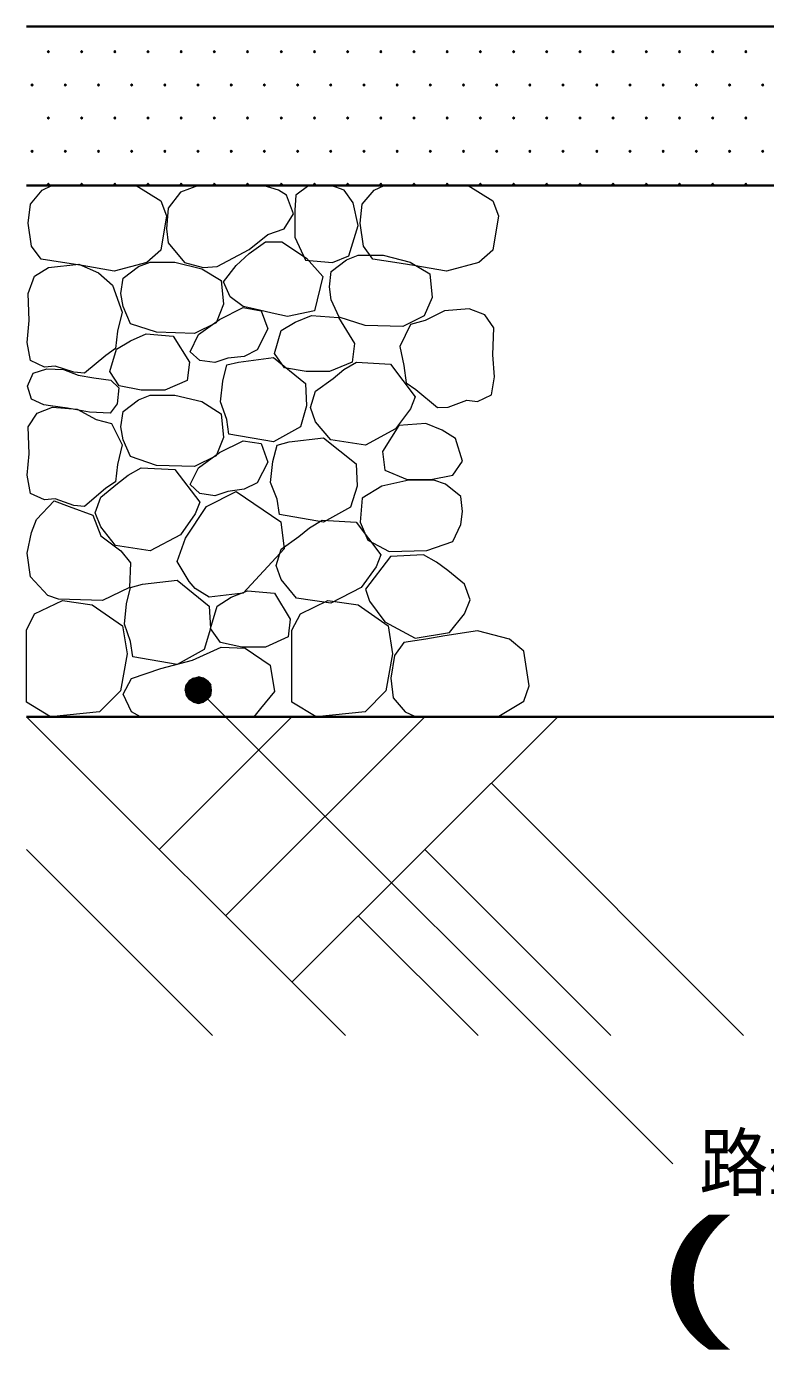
# Model space of a CAD drawing. Header units: millimetres. Extents: x 0 to 420, y 0 to 297.
# Drawn here: x 44.15 to 71.97, y 192.37 to 242.19 of the extents above; entities that cross this region are included whole.
import ezdxf
from ezdxf.enums import TextEntityAlignment as Align

# ---------------------------------------------------------------- set-up
doc = ezdxf.new("R2010")
doc.units = ezdxf.units.MM
doc.styles.add('kst32b', font='NotoSansJP-Variable.ttf')

msp = doc.modelspace()

# ---------------------------------------------------------------- hatches: boundary and pattern name
for points in [[(44.979, 241.279), (44.958, 241.258), (44.937, 241.237), (44.958, 241.215), (44.979, 241.194), (45, 241.215), (45.021, 241.237), (45, 241.258), (44.979, 241.279)], [(46.228, 241.279), (46.207, 241.258), (46.186, 241.237), (46.207, 241.215), (46.228, 241.194), (46.249, 241.215), (46.27, 241.237), (46.249, 241.258), (46.228, 241.279)], [(47.477, 241.279), (47.456, 241.258), (47.435, 241.237), (47.456, 241.215), (47.477, 241.194), (47.498, 241.215), (47.519, 241.237), (47.498, 241.258), (47.477, 241.279)], [(48.726, 241.279), (48.705, 241.258), (48.683, 241.237), (48.705, 241.215), (48.726, 241.194), (48.747, 241.215), (48.768, 241.237), (48.747, 241.258), (48.726, 241.279)], [(49.975, 241.279), (49.953, 241.258), (49.932, 241.237), (49.953, 241.215), (49.975, 241.194), (49.996, 241.215), (50.017, 241.237), (49.996, 241.258), (49.975, 241.279)], [(51.223, 241.279), (51.202, 241.258), (51.181, 241.237), (51.202, 241.215), (51.223, 241.194), (51.245, 241.215), (51.266, 241.237), (51.245, 241.258), (51.223, 241.279)], [(52.472, 241.279), (52.451, 241.258), (52.43, 241.237), (52.451, 241.215), (52.472, 241.194), (52.493, 241.215), (52.514, 241.237), (52.493, 241.258), (52.472, 241.279)], [(53.742, 241.279), (53.721, 241.258), (53.7, 241.237), (53.721, 241.215), (53.742, 241.194), (53.763, 241.215), (53.785, 241.237), (53.763, 241.258), (53.742, 241.279)], [(54.991, 241.279), (54.97, 241.258), (54.949, 241.237), (54.97, 241.215), (54.991, 241.194), (55.012, 241.215), (55.033, 241.237), (55.012, 241.258), (54.991, 241.279)], [(56.24, 241.279), (56.219, 241.258), (56.198, 241.237), (56.219, 241.215), (56.24, 241.194), (56.261, 241.215), (56.282, 241.237), (56.261, 241.258), (56.24, 241.279)], [(57.489, 241.279), (57.468, 241.258), (57.446, 241.237), (57.468, 241.215), (57.489, 241.194), (57.51, 241.215), (57.531, 241.237), (57.51, 241.258), (57.489, 241.279)], [(58.737, 241.279), (58.716, 241.258), (58.695, 241.237), (58.716, 241.215), (58.737, 241.194), (58.759, 241.215), (58.78, 241.237), (58.759, 241.258), (58.737, 241.279)], [(59.986, 241.279), (59.965, 241.258), (59.944, 241.237), (59.965, 241.215), (59.986, 241.194), (60.008, 241.215), (60.029, 241.237), (60.008, 241.258), (59.986, 241.279)], [(61.235, 241.279), (61.214, 241.258), (61.193, 241.237), (61.214, 241.215), (61.235, 241.194), (61.256, 241.215), (61.278, 241.237), (61.256, 241.258), (61.235, 241.279)], [(62.484, 241.279), (62.463, 241.258), (62.442, 241.237), (62.463, 241.215), (62.484, 241.194), (62.505, 241.215), (62.526, 241.237), (62.505, 241.258), (62.484, 241.279)], [(63.733, 241.279), (63.712, 241.258), (63.691, 241.237), (63.712, 241.215), (63.733, 241.194), (63.754, 241.215), (63.775, 241.237), (63.754, 241.258), (63.733, 241.279)], [(64.982, 241.279), (64.961, 241.258), (64.939, 241.237), (64.961, 241.215), (64.982, 241.194), (65.003, 241.215), (65.024, 241.237), (65.003, 241.258), (64.982, 241.279)], [(66.231, 241.279), (66.209, 241.258), (66.188, 241.237), (66.209, 241.215), (66.231, 241.194), (66.252, 241.215), (66.273, 241.237), (66.252, 241.258), (66.231, 241.279)], [(67.479, 241.279), (67.458, 241.258), (67.437, 241.237), (67.458, 241.215), (67.479, 241.194), (67.501, 241.215), (67.522, 241.237), (67.501, 241.258), (67.479, 241.279)], [(68.728, 241.279), (68.707, 241.258), (68.686, 241.237), (68.707, 241.215), (68.728, 241.194), (68.749, 241.215), (68.771, 241.237), (68.749, 241.258), (68.728, 241.279)], [(69.977, 241.279), (69.956, 241.258), (69.935, 241.237), (69.956, 241.215), (69.977, 241.194), (69.998, 241.215), (70.019, 241.237), (69.998, 241.258), (69.977, 241.279)], [(71.226, 241.279), (71.205, 241.258), (71.184, 241.237), (71.205, 241.215), (71.226, 241.194), (71.247, 241.215), (71.268, 241.237), (71.247, 241.258), (71.226, 241.279)], [(44.365, 240.03), (44.344, 240.009), (44.323, 239.988), (44.344, 239.966), (44.365, 239.945), (44.387, 239.966), (44.408, 239.988), (44.387, 240.009), (44.365, 240.03)], [(45.614, 240.03), (45.593, 240.009), (45.572, 239.988), (45.593, 239.966), (45.614, 239.945), (45.635, 239.966), (45.657, 239.988), (45.635, 240.009), (45.614, 240.03)], [(46.863, 240.03), (46.842, 240.009), (46.821, 239.988), (46.842, 239.966), (46.863, 239.945), (46.884, 239.966), (46.905, 239.988), (46.884, 240.009), (46.863, 240.03)], [(48.112, 240.03), (48.091, 240.009), (48.07, 239.988), (48.091, 239.966), (48.112, 239.945), (48.133, 239.966), (48.154, 239.988), (48.133, 240.009), (48.112, 240.03)], [(49.361, 240.03), (49.339, 240.009), (49.318, 239.988), (49.339, 239.966), (49.361, 239.945), (49.382, 239.966), (49.403, 239.988), (49.382, 240.009), (49.361, 240.03)], [(50.61, 240.03), (50.588, 240.009), (50.567, 239.988), (50.588, 239.966), (50.61, 239.945), (50.631, 239.966), (50.652, 239.988), (50.631, 240.009), (50.61, 240.03)], [(51.858, 240.03), (51.837, 240.009), (51.816, 239.988), (51.837, 239.966), (51.858, 239.945), (51.88, 239.966), (51.901, 239.988), (51.88, 240.009), (51.858, 240.03)], [(53.107, 240.03), (53.086, 240.009), (53.065, 239.988), (53.086, 239.966), (53.107, 239.945), (53.128, 239.966), (53.15, 239.988), (53.128, 240.009), (53.107, 240.03)], [(54.356, 240.03), (54.335, 240.009), (54.314, 239.988), (54.335, 239.966), (54.356, 239.945), (54.377, 239.966), (54.398, 239.988), (54.377, 240.009), (54.356, 240.03)], [(55.605, 240.03), (55.584, 240.009), (55.562, 239.988), (55.584, 239.966), (55.605, 239.945), (55.626, 239.966), (55.647, 239.988), (55.626, 240.009), (55.605, 240.03)], [(56.854, 240.03), (56.832, 240.009), (56.811, 239.988), (56.832, 239.966), (56.854, 239.945), (56.875, 239.966), (56.896, 239.988), (56.875, 240.009), (56.854, 240.03)], [(58.103, 240.03), (58.081, 240.009), (58.06, 239.988), (58.081, 239.966), (58.103, 239.945), (58.124, 239.966), (58.145, 239.988), (58.124, 240.009), (58.103, 240.03)], [(59.351, 240.03), (59.33, 240.009), (59.309, 239.988), (59.33, 239.966), (59.351, 239.945), (59.373, 239.966), (59.394, 239.988), (59.373, 240.009), (59.351, 240.03)], [(60.6, 240.03), (60.579, 240.009), (60.558, 239.988), (60.579, 239.966), (60.6, 239.945), (60.621, 239.966), (60.643, 239.988), (60.621, 240.009), (60.6, 240.03)], [(61.849, 240.03), (61.828, 240.009), (61.807, 239.988), (61.828, 239.966), (61.849, 239.945), (61.87, 239.966), (61.891, 239.988), (61.87, 240.009), (61.849, 240.03)], [(63.098, 240.03), (63.077, 240.009), (63.056, 239.988), (63.077, 239.966), (63.098, 239.945), (63.119, 239.966), (63.14, 239.988), (63.119, 240.009), (63.098, 240.03)], [(64.347, 240.03), (64.326, 240.009), (64.304, 239.988), (64.326, 239.966), (64.347, 239.945), (64.368, 239.966), (64.389, 239.988), (64.368, 240.009), (64.347, 240.03)], [(65.617, 240.03), (65.596, 240.009), (65.574, 239.988), (65.596, 239.966), (65.617, 239.945), (65.638, 239.966), (65.659, 239.988), (65.638, 240.009), (65.617, 240.03)], [(66.866, 240.03), (66.844, 240.009), (66.823, 239.988), (66.844, 239.966), (66.866, 239.945), (66.887, 239.966), (66.908, 239.988), (66.887, 240.009), (66.866, 240.03)], [(68.114, 240.03), (68.093, 240.009), (68.072, 239.988), (68.093, 239.966), (68.114, 239.945), (68.136, 239.966), (68.157, 239.988), (68.136, 240.009), (68.114, 240.03)], [(69.363, 240.03), (69.342, 240.009), (69.321, 239.988), (69.342, 239.966), (69.363, 239.945), (69.384, 239.966), (69.406, 239.988), (69.384, 240.009), (69.363, 240.03)], [(70.612, 240.03), (70.591, 240.009), (70.57, 239.988), (70.591, 239.966), (70.612, 239.945), (70.633, 239.966), (70.654, 239.988), (70.633, 240.009), (70.612, 240.03)], [(71.861, 240.03), (71.84, 240.009), (71.819, 239.988), (71.84, 239.966), (71.861, 239.945), (71.882, 239.966), (71.903, 239.988), (71.882, 240.009), (71.861, 240.03)], [(44.979, 238.781), (44.958, 238.76), (44.937, 238.739), (44.958, 238.718), (44.979, 238.696), (45, 238.718), (45.021, 238.739), (45, 238.76), (44.979, 238.781)], [(46.228, 238.781), (46.207, 238.76), (46.186, 238.739), (46.207, 238.718), (46.228, 238.696), (46.249, 238.718), (46.27, 238.739), (46.249, 238.76), (46.228, 238.781)], [(47.477, 238.781), (47.456, 238.76), (47.435, 238.739), (47.456, 238.718), (47.477, 238.696), (47.498, 238.718), (47.519, 238.739), (47.498, 238.76), (47.477, 238.781)], [(48.726, 238.781), (48.705, 238.76), (48.683, 238.739), (48.705, 238.718), (48.726, 238.696), (48.747, 238.718), (48.768, 238.739), (48.747, 238.76), (48.726, 238.781)], [(49.975, 238.781), (49.953, 238.76), (49.932, 238.739), (49.953, 238.718), (49.975, 238.696), (49.996, 238.718), (50.017, 238.739), (49.996, 238.76), (49.975, 238.781)], [(51.223, 238.781), (51.202, 238.76), (51.181, 238.739), (51.202, 238.718), (51.223, 238.696), (51.245, 238.718), (51.266, 238.739), (51.245, 238.76), (51.223, 238.781)], [(52.472, 238.781), (52.451, 238.76), (52.43, 238.739), (52.451, 238.718), (52.472, 238.696), (52.493, 238.718), (52.514, 238.739), (52.493, 238.76), (52.472, 238.781)], [(53.742, 238.781), (53.721, 238.76), (53.7, 238.739), (53.721, 238.718), (53.742, 238.696), (53.763, 238.718), (53.785, 238.739), (53.763, 238.76), (53.742, 238.781)], [(54.991, 238.781), (54.97, 238.76), (54.949, 238.739), (54.97, 238.718), (54.991, 238.696), (55.012, 238.718), (55.033, 238.739), (55.012, 238.76), (54.991, 238.781)], [(56.24, 238.781), (56.219, 238.76), (56.198, 238.739), (56.219, 238.718), (56.24, 238.696), (56.261, 238.718), (56.282, 238.739), (56.261, 238.76), (56.24, 238.781)], [(57.489, 238.781), (57.468, 238.76), (57.446, 238.739), (57.468, 238.718), (57.489, 238.696), (57.51, 238.718), (57.531, 238.739), (57.51, 238.76), (57.489, 238.781)], [(58.737, 238.781), (58.716, 238.76), (58.695, 238.739), (58.716, 238.718), (58.737, 238.696), (58.759, 238.718), (58.78, 238.739), (58.759, 238.76), (58.737, 238.781)], [(59.986, 238.781), (59.965, 238.76), (59.944, 238.739), (59.965, 238.718), (59.986, 238.696), (60.008, 238.718), (60.029, 238.739), (60.008, 238.76), (59.986, 238.781)], [(61.235, 238.781), (61.214, 238.76), (61.193, 238.739), (61.214, 238.718), (61.235, 238.696), (61.256, 238.718), (61.278, 238.739), (61.256, 238.76), (61.235, 238.781)], [(62.484, 238.781), (62.463, 238.76), (62.442, 238.739), (62.463, 238.718), (62.484, 238.696), (62.505, 238.718), (62.526, 238.739), (62.505, 238.76), (62.484, 238.781)], [(63.733, 238.781), (63.712, 238.76), (63.691, 238.739), (63.712, 238.718), (63.733, 238.696), (63.754, 238.718), (63.775, 238.739), (63.754, 238.76), (63.733, 238.781)], [(64.982, 238.781), (64.961, 238.76), (64.939, 238.739), (64.961, 238.718), (64.982, 238.696), (65.003, 238.718), (65.024, 238.739), (65.003, 238.76), (64.982, 238.781)], [(66.231, 238.781), (66.209, 238.76), (66.188, 238.739), (66.209, 238.718), (66.231, 238.696), (66.252, 238.718), (66.273, 238.739), (66.252, 238.76), (66.231, 238.781)], [(67.479, 238.781), (67.458, 238.76), (67.437, 238.739), (67.458, 238.718), (67.479, 238.696), (67.501, 238.718), (67.522, 238.739), (67.501, 238.76), (67.479, 238.781)], [(68.728, 238.781), (68.707, 238.76), (68.686, 238.739), (68.707, 238.718), (68.728, 238.696), (68.749, 238.718), (68.771, 238.739), (68.749, 238.76), (68.728, 238.781)], [(69.977, 238.781), (69.956, 238.76), (69.935, 238.739), (69.956, 238.718), (69.977, 238.696), (69.998, 238.718), (70.019, 238.739), (69.998, 238.76), (69.977, 238.781)], [(71.226, 238.781), (71.205, 238.76), (71.184, 238.739), (71.205, 238.718), (71.226, 238.696), (71.247, 238.718), (71.268, 238.739), (71.247, 238.76), (71.226, 238.781)], [(44.365, 237.532), (44.344, 237.511), (44.323, 237.49), (44.344, 237.469), (44.365, 237.448), (44.387, 237.469), (44.408, 237.49), (44.387, 237.511), (44.365, 237.532)], [(45.614, 237.532), (45.593, 237.511), (45.572, 237.49), (45.593, 237.469), (45.614, 237.448), (45.635, 237.469), (45.657, 237.49), (45.635, 237.511), (45.614, 237.532)], [(46.863, 237.532), (46.842, 237.511), (46.821, 237.49), (46.842, 237.469), (46.863, 237.448), (46.884, 237.469), (46.905, 237.49), (46.884, 237.511), (46.863, 237.532)], [(48.112, 237.532), (48.091, 237.511), (48.07, 237.49), (48.091, 237.469), (48.112, 237.448), (48.133, 237.469), (48.154, 237.49), (48.133, 237.511), (48.112, 237.532)], [(49.361, 237.532), (49.339, 237.511), (49.318, 237.49), (49.339, 237.469), (49.361, 237.448), (49.382, 237.469), (49.403, 237.49), (49.382, 237.511), (49.361, 237.532)], [(50.61, 237.532), (50.588, 237.511), (50.567, 237.49), (50.588, 237.469), (50.61, 237.448), (50.631, 237.469), (50.652, 237.49), (50.631, 237.511), (50.61, 237.532)], [(51.858, 237.532), (51.837, 237.511), (51.816, 237.49), (51.837, 237.469), (51.858, 237.448), (51.88, 237.469), (51.901, 237.49), (51.88, 237.511), (51.858, 237.532)], [(53.107, 237.532), (53.086, 237.511), (53.065, 237.49), (53.086, 237.469), (53.107, 237.448), (53.128, 237.469), (53.15, 237.49), (53.128, 237.511), (53.107, 237.532)], [(54.356, 237.532), (54.335, 237.511), (54.314, 237.49), (54.335, 237.469), (54.356, 237.448), (54.377, 237.469), (54.398, 237.49), (54.377, 237.511), (54.356, 237.532)], [(55.605, 237.532), (55.584, 237.511), (55.562, 237.49), (55.584, 237.469), (55.605, 237.448), (55.626, 237.469), (55.647, 237.49), (55.626, 237.511), (55.605, 237.532)], [(56.854, 237.532), (56.832, 237.511), (56.811, 237.49), (56.832, 237.469), (56.854, 237.448), (56.875, 237.469), (56.896, 237.49), (56.875, 237.511), (56.854, 237.532)], [(58.103, 237.532), (58.081, 237.511), (58.06, 237.49), (58.081, 237.469), (58.103, 237.448), (58.124, 237.469), (58.145, 237.49), (58.124, 237.511), (58.103, 237.532)], [(59.351, 237.532), (59.33, 237.511), (59.309, 237.49), (59.33, 237.469), (59.351, 237.448), (59.373, 237.469), (59.394, 237.49), (59.373, 237.511), (59.351, 237.532)], [(60.6, 237.532), (60.579, 237.511), (60.558, 237.49), (60.579, 237.469), (60.6, 237.448), (60.621, 237.469), (60.643, 237.49), (60.621, 237.511), (60.6, 237.532)], [(61.849, 237.532), (61.828, 237.511), (61.807, 237.49), (61.828, 237.469), (61.849, 237.448), (61.87, 237.469), (61.891, 237.49), (61.87, 237.511), (61.849, 237.532)], [(63.098, 237.532), (63.077, 237.511), (63.056, 237.49), (63.077, 237.469), (63.098, 237.448), (63.119, 237.469), (63.14, 237.49), (63.119, 237.511), (63.098, 237.532)], [(64.347, 237.532), (64.326, 237.511), (64.304, 237.49), (64.326, 237.469), (64.347, 237.448), (64.368, 237.469), (64.389, 237.49), (64.368, 237.511), (64.347, 237.532)], [(65.617, 237.532), (65.596, 237.511), (65.574, 237.49), (65.596, 237.469), (65.617, 237.448), (65.638, 237.469), (65.659, 237.49), (65.638, 237.511), (65.617, 237.532)], [(66.866, 237.532), (66.844, 237.511), (66.823, 237.49), (66.844, 237.469), (66.866, 237.448), (66.887, 237.469), (66.908, 237.49), (66.887, 237.511), (66.866, 237.532)], [(68.114, 237.532), (68.093, 237.511), (68.072, 237.49), (68.093, 237.469), (68.114, 237.448), (68.136, 237.469), (68.157, 237.49), (68.136, 237.511), (68.114, 237.532)], [(69.363, 237.532), (69.342, 237.511), (69.321, 237.49), (69.342, 237.469), (69.363, 237.448), (69.384, 237.469), (69.406, 237.49), (69.384, 237.511), (69.363, 237.532)], [(70.612, 237.532), (70.591, 237.511), (70.57, 237.49), (70.591, 237.469), (70.612, 237.448), (70.633, 237.469), (70.654, 237.49), (70.633, 237.511), (70.612, 237.532)], [(71.861, 237.532), (71.84, 237.511), (71.819, 237.49), (71.84, 237.469), (71.861, 237.448), (71.882, 237.469), (71.903, 237.49), (71.882, 237.511), (71.861, 237.532)], [(44.979, 236.283), (44.958, 236.262), (44.937, 236.241), (44.958, 236.22), (44.979, 236.199), (45, 236.22), (45.021, 236.241), (45, 236.262), (44.979, 236.283)], [(46.228, 236.283), (46.207, 236.262), (46.186, 236.241), (46.207, 236.22), (46.228, 236.199), (46.249, 236.22), (46.27, 236.241), (46.249, 236.262), (46.228, 236.283)], [(47.477, 236.283), (47.456, 236.262), (47.435, 236.241), (47.456, 236.22), (47.477, 236.199), (47.498, 236.22), (47.519, 236.241), (47.498, 236.262), (47.477, 236.283)], [(48.726, 236.283), (48.705, 236.262), (48.683, 236.241), (48.705, 236.22), (48.726, 236.199), (48.747, 236.22), (48.768, 236.241), (48.747, 236.262), (48.726, 236.283)], [(49.975, 236.283), (49.953, 236.262), (49.932, 236.241), (49.953, 236.22), (49.975, 236.199), (49.996, 236.22), (50.017, 236.241), (49.996, 236.262), (49.975, 236.283)], [(51.223, 236.283), (51.202, 236.262), (51.181, 236.241), (51.202, 236.22), (51.223, 236.199), (51.245, 236.22), (51.266, 236.241), (51.245, 236.262), (51.223, 236.283)], [(52.472, 236.283), (52.451, 236.262), (52.43, 236.241), (52.451, 236.22), (52.472, 236.199), (52.493, 236.22), (52.514, 236.241), (52.493, 236.262), (52.472, 236.283)], [(53.742, 236.283), (53.721, 236.262), (53.7, 236.241), (53.721, 236.22), (53.742, 236.199), (53.763, 236.22), (53.785, 236.241), (53.763, 236.262), (53.742, 236.283)], [(54.991, 236.283), (54.97, 236.262), (54.949, 236.241), (54.97, 236.22), (54.991, 236.199), (55.012, 236.22), (55.033, 236.241), (55.012, 236.262), (54.991, 236.283)], [(56.24, 236.283), (56.219, 236.262), (56.198, 236.241), (56.219, 236.22), (56.24, 236.199), (56.261, 236.22), (56.282, 236.241), (56.261, 236.262), (56.24, 236.283)], [(57.489, 236.283), (57.468, 236.262), (57.446, 236.241), (57.468, 236.22), (57.489, 236.199), (57.51, 236.22), (57.531, 236.241), (57.51, 236.262), (57.489, 236.283)], [(58.737, 236.283), (58.716, 236.262), (58.695, 236.241), (58.716, 236.22), (58.737, 236.199), (58.759, 236.22), (58.78, 236.241), (58.759, 236.262), (58.737, 236.283)], [(59.986, 236.283), (59.965, 236.262), (59.944, 236.241), (59.965, 236.22), (59.986, 236.199), (60.008, 236.22), (60.029, 236.241), (60.008, 236.262), (59.986, 236.283)], [(61.235, 236.283), (61.214, 236.262), (61.193, 236.241), (61.214, 236.22), (61.235, 236.199), (61.256, 236.22), (61.278, 236.241), (61.256, 236.262), (61.235, 236.283)], [(62.484, 236.283), (62.463, 236.262), (62.442, 236.241), (62.463, 236.22), (62.484, 236.199), (62.505, 236.22), (62.526, 236.241), (62.505, 236.262), (62.484, 236.283)], [(63.733, 236.283), (63.712, 236.262), (63.691, 236.241), (63.712, 236.22), (63.733, 236.199), (63.754, 236.22), (63.775, 236.241), (63.754, 236.262), (63.733, 236.283)], [(64.982, 236.283), (64.961, 236.262), (64.939, 236.241), (64.961, 236.22), (64.982, 236.199), (65.003, 236.22), (65.024, 236.241), (65.003, 236.262), (64.982, 236.283)], [(66.231, 236.283), (66.209, 236.262), (66.188, 236.241), (66.209, 236.22), (66.231, 236.199), (66.252, 236.22), (66.273, 236.241), (66.252, 236.262), (66.231, 236.283)], [(67.479, 236.283), (67.458, 236.262), (67.437, 236.241), (67.458, 236.22), (67.479, 236.199), (67.501, 236.22), (67.522, 236.241), (67.501, 236.262), (67.479, 236.283)], [(68.728, 236.283), (68.707, 236.262), (68.686, 236.241), (68.707, 236.22), (68.728, 236.199), (68.749, 236.22), (68.771, 236.241), (68.749, 236.262), (68.728, 236.283)], [(69.977, 236.283), (69.956, 236.262), (69.935, 236.241), (69.956, 236.22), (69.977, 236.199), (69.998, 236.22), (70.019, 236.241), (69.998, 236.262), (69.977, 236.283)], [(71.226, 236.283), (71.205, 236.262), (71.184, 236.241), (71.205, 236.22), (71.226, 236.199), (71.247, 236.22), (71.268, 236.241), (71.247, 236.262), (71.226, 236.283)], [(51.096, 217.001), (51.118, 217.191), (50.631, 217.191), (51.096, 217.001)]]:
    msp.add_hatch(color=7).paths.add_polyline_path(points)
h = msp.add_hatch(color=7)
h.paths.add_polyline_path([(50.821, 217.657), (50.631, 217.699), (50.631, 217.191), (50.821, 217.657)])
h.paths.add_polyline_path([(50.631, 217.699), (50.631, 217.191), (50.44, 217.657), (50.631, 217.699)])
h.paths.add_polyline_path([(50.631, 217.191), (50.44, 217.657), (50.271, 217.551), (50.631, 217.191)])
h = msp.add_hatch(color=7)
h.paths.add_polyline_path([(50.271, 217.551), (50.165, 217.403), (50.631, 217.191), (50.271, 217.551)])
h.paths.add_polyline_path([(50.165, 217.403), (50.631, 217.191), (50.123, 217.191), (50.165, 217.403)])
h.paths.add_polyline_path([(50.631, 217.191), (50.123, 217.191), (50.165, 217.001), (50.631, 217.191)])
h = msp.add_hatch(color=7)
h.paths.add_polyline_path([(51.118, 217.191), (51.096, 217.403), (50.631, 217.191), (51.118, 217.191)])
h.paths.add_polyline_path([(51.096, 217.403), (50.631, 217.191), (50.969, 217.551), (51.096, 217.403)])
h.paths.add_polyline_path([(50.631, 217.191), (50.969, 217.551), (50.821, 217.657), (50.631, 217.191)])
h = msp.add_hatch(color=7)
h.paths.add_polyline_path([(50.165, 217.001), (50.271, 216.853), (50.631, 217.191), (50.165, 217.001)])
h.paths.add_polyline_path([(50.271, 216.853), (50.631, 217.191), (50.44, 216.747), (50.271, 216.853)])
h.paths.add_polyline_path([(50.631, 217.191), (50.44, 216.747), (50.631, 216.704), (50.631, 217.191)])
h = msp.add_hatch(color=7)
h.paths.add_polyline_path([(50.631, 216.704), (50.821, 216.747), (50.631, 217.191), (50.631, 216.704)])
h.paths.add_polyline_path([(50.821, 216.747), (50.631, 217.191), (50.969, 216.853), (50.821, 216.747)])
h.paths.add_polyline_path([(50.631, 217.191), (50.969, 216.853), (51.096, 217.001), (50.631, 217.191)])

# ---------------------------------------------------------------- linework, layer by layer
at = {"lineweight": 30}
for points in [[(44.154, 242.189), (115.147, 242.189)], [(115.147, 236.199), (44.154, 236.199)], [(115.147, 216.196), (44.154, 216.196)]]:
    msp.add_lwpolyline(points, dxfattribs=at)
at = {"lineweight": 0}
for points in [[(44.979, 241.279), (44.958, 241.258), (44.937, 241.237), (44.958, 241.215), (44.979, 241.194), (45, 241.215), (45.021, 241.237), (45, 241.258)], [(46.228, 241.279), (46.207, 241.258), (46.186, 241.237), (46.207, 241.215), (46.228, 241.194), (46.249, 241.215), (46.27, 241.237), (46.249, 241.258)], [(47.477, 241.279), (47.456, 241.258), (47.435, 241.237), (47.456, 241.215), (47.477, 241.194), (47.498, 241.215), (47.519, 241.237), (47.498, 241.258)], [(48.726, 241.279), (48.705, 241.258), (48.683, 241.237), (48.705, 241.215), (48.726, 241.194), (48.747, 241.215), (48.768, 241.237), (48.747, 241.258)], [(49.975, 241.279), (49.953, 241.258), (49.932, 241.237), (49.953, 241.215), (49.975, 241.194), (49.996, 241.215), (50.017, 241.237), (49.996, 241.258)], [(51.223, 241.279), (51.202, 241.258), (51.181, 241.237), (51.202, 241.215), (51.223, 241.194), (51.245, 241.215), (51.266, 241.237), (51.245, 241.258)], [(52.472, 241.279), (52.451, 241.258), (52.43, 241.237), (52.451, 241.215), (52.472, 241.194), (52.493, 241.215), (52.514, 241.237), (52.493, 241.258)], [(53.742, 241.279), (53.721, 241.258), (53.7, 241.237), (53.721, 241.215), (53.742, 241.194), (53.763, 241.215), (53.785, 241.237), (53.763, 241.258)], [(54.991, 241.279), (54.97, 241.258), (54.949, 241.237), (54.97, 241.215), (54.991, 241.194), (55.012, 241.215), (55.033, 241.237), (55.012, 241.258)], [(56.24, 241.279), (56.219, 241.258), (56.198, 241.237), (56.219, 241.215), (56.24, 241.194), (56.261, 241.215), (56.282, 241.237), (56.261, 241.258)], [(57.489, 241.279), (57.468, 241.258), (57.446, 241.237), (57.468, 241.215), (57.489, 241.194), (57.51, 241.215), (57.531, 241.237), (57.51, 241.258)], [(58.737, 241.279), (58.716, 241.258), (58.695, 241.237), (58.716, 241.215), (58.737, 241.194), (58.759, 241.215), (58.78, 241.237), (58.759, 241.258)], [(59.986, 241.279), (59.965, 241.258), (59.944, 241.237), (59.965, 241.215), (59.986, 241.194), (60.008, 241.215), (60.029, 241.237), (60.008, 241.258)], [(61.235, 241.279), (61.214, 241.258), (61.193, 241.237), (61.214, 241.215), (61.235, 241.194), (61.256, 241.215), (61.278, 241.237), (61.256, 241.258)], [(62.484, 241.279), (62.463, 241.258), (62.442, 241.237), (62.463, 241.215), (62.484, 241.194), (62.505, 241.215), (62.526, 241.237), (62.505, 241.258)], [(63.733, 241.279), (63.712, 241.258), (63.691, 241.237), (63.712, 241.215), (63.733, 241.194), (63.754, 241.215), (63.775, 241.237), (63.754, 241.258)], [(64.982, 241.279), (64.961, 241.258), (64.939, 241.237), (64.961, 241.215), (64.982, 241.194), (65.003, 241.215), (65.024, 241.237), (65.003, 241.258)], [(66.231, 241.279), (66.209, 241.258), (66.188, 241.237), (66.209, 241.215), (66.231, 241.194), (66.252, 241.215), (66.273, 241.237), (66.252, 241.258)], [(67.479, 241.279), (67.458, 241.258), (67.437, 241.237), (67.458, 241.215), (67.479, 241.194), (67.501, 241.215), (67.522, 241.237), (67.501, 241.258)], [(68.728, 241.279), (68.707, 241.258), (68.686, 241.237), (68.707, 241.215), (68.728, 241.194), (68.749, 241.215), (68.771, 241.237), (68.749, 241.258)], [(69.977, 241.279), (69.956, 241.258), (69.935, 241.237), (69.956, 241.215), (69.977, 241.194), (69.998, 241.215), (70.019, 241.237), (69.998, 241.258)], [(71.226, 241.279), (71.205, 241.258), (71.184, 241.237), (71.205, 241.215), (71.226, 241.194), (71.247, 241.215), (71.268, 241.237), (71.247, 241.258)], [(44.365, 240.03), (44.344, 240.009), (44.323, 239.988), (44.344, 239.966), (44.365, 239.945), (44.387, 239.966), (44.408, 239.988), (44.387, 240.009)], [(45.614, 240.03), (45.593, 240.009), (45.572, 239.988), (45.593, 239.966), (45.614, 239.945), (45.635, 239.966), (45.657, 239.988), (45.635, 240.009)], [(46.863, 240.03), (46.842, 240.009), (46.821, 239.988), (46.842, 239.966), (46.863, 239.945), (46.884, 239.966), (46.905, 239.988), (46.884, 240.009)], [(48.112, 240.03), (48.091, 240.009), (48.07, 239.988), (48.091, 239.966), (48.112, 239.945), (48.133, 239.966), (48.154, 239.988), (48.133, 240.009)], [(49.361, 240.03), (49.339, 240.009), (49.318, 239.988), (49.339, 239.966), (49.361, 239.945), (49.382, 239.966), (49.403, 239.988), (49.382, 240.009)], [(50.61, 240.03), (50.588, 240.009), (50.567, 239.988), (50.588, 239.966), (50.61, 239.945), (50.631, 239.966), (50.652, 239.988), (50.631, 240.009)], [(51.858, 240.03), (51.837, 240.009), (51.816, 239.988), (51.837, 239.966), (51.858, 239.945), (51.88, 239.966), (51.901, 239.988), (51.88, 240.009)], [(53.107, 240.03), (53.086, 240.009), (53.065, 239.988), (53.086, 239.966), (53.107, 239.945), (53.128, 239.966), (53.15, 239.988), (53.128, 240.009)], [(54.356, 240.03), (54.335, 240.009), (54.314, 239.988), (54.335, 239.966), (54.356, 239.945), (54.377, 239.966), (54.398, 239.988), (54.377, 240.009)], [(55.605, 240.03), (55.584, 240.009), (55.562, 239.988), (55.584, 239.966), (55.605, 239.945), (55.626, 239.966), (55.647, 239.988), (55.626, 240.009)], [(56.854, 240.03), (56.832, 240.009), (56.811, 239.988), (56.832, 239.966), (56.854, 239.945), (56.875, 239.966), (56.896, 239.988), (56.875, 240.009)], [(58.103, 240.03), (58.081, 240.009), (58.06, 239.988), (58.081, 239.966), (58.103, 239.945), (58.124, 239.966), (58.145, 239.988), (58.124, 240.009)], [(59.351, 240.03), (59.33, 240.009), (59.309, 239.988), (59.33, 239.966), (59.351, 239.945), (59.373, 239.966), (59.394, 239.988), (59.373, 240.009)], [(60.6, 240.03), (60.579, 240.009), (60.558, 239.988), (60.579, 239.966), (60.6, 239.945), (60.621, 239.966), (60.643, 239.988), (60.621, 240.009)], [(61.849, 240.03), (61.828, 240.009), (61.807, 239.988), (61.828, 239.966), (61.849, 239.945), (61.87, 239.966), (61.891, 239.988), (61.87, 240.009)], [(63.098, 240.03), (63.077, 240.009), (63.056, 239.988), (63.077, 239.966), (63.098, 239.945), (63.119, 239.966), (63.14, 239.988), (63.119, 240.009)], [(64.347, 240.03), (64.326, 240.009), (64.304, 239.988), (64.326, 239.966), (64.347, 239.945), (64.368, 239.966), (64.389, 239.988), (64.368, 240.009)], [(65.617, 240.03), (65.596, 240.009), (65.574, 239.988), (65.596, 239.966), (65.617, 239.945), (65.638, 239.966), (65.659, 239.988), (65.638, 240.009)], [(66.866, 240.03), (66.844, 240.009), (66.823, 239.988), (66.844, 239.966), (66.866, 239.945), (66.887, 239.966), (66.908, 239.988), (66.887, 240.009)], [(68.114, 240.03), (68.093, 240.009), (68.072, 239.988), (68.093, 239.966), (68.114, 239.945), (68.136, 239.966), (68.157, 239.988), (68.136, 240.009)], [(69.363, 240.03), (69.342, 240.009), (69.321, 239.988), (69.342, 239.966), (69.363, 239.945), (69.384, 239.966), (69.406, 239.988), (69.384, 240.009)], [(70.612, 240.03), (70.591, 240.009), (70.57, 239.988), (70.591, 239.966), (70.612, 239.945), (70.633, 239.966), (70.654, 239.988), (70.633, 240.009)], [(71.861, 240.03), (71.84, 240.009), (71.819, 239.988), (71.84, 239.966), (71.861, 239.945), (71.882, 239.966), (71.903, 239.988), (71.882, 240.009)], [(44.979, 238.781), (44.958, 238.76), (44.937, 238.739), (44.958, 238.718), (44.979, 238.696), (45, 238.718), (45.021, 238.739), (45, 238.76)], [(46.228, 238.781), (46.207, 238.76), (46.186, 238.739), (46.207, 238.718), (46.228, 238.696), (46.249, 238.718), (46.27, 238.739), (46.249, 238.76)], [(47.477, 238.781), (47.456, 238.76), (47.435, 238.739), (47.456, 238.718), (47.477, 238.696), (47.498, 238.718), (47.519, 238.739), (47.498, 238.76)], [(48.726, 238.781), (48.705, 238.76), (48.683, 238.739), (48.705, 238.718), (48.726, 238.696), (48.747, 238.718), (48.768, 238.739), (48.747, 238.76)], [(49.975, 238.781), (49.953, 238.76), (49.932, 238.739), (49.953, 238.718), (49.975, 238.696), (49.996, 238.718), (50.017, 238.739), (49.996, 238.76)], [(51.223, 238.781), (51.202, 238.76), (51.181, 238.739), (51.202, 238.718), (51.223, 238.696), (51.245, 238.718), (51.266, 238.739), (51.245, 238.76)], [(52.472, 238.781), (52.451, 238.76), (52.43, 238.739), (52.451, 238.718), (52.472, 238.696), (52.493, 238.718), (52.514, 238.739), (52.493, 238.76)], [(53.742, 238.781), (53.721, 238.76), (53.7, 238.739), (53.721, 238.718), (53.742, 238.696), (53.763, 238.718), (53.785, 238.739), (53.763, 238.76)], [(54.991, 238.781), (54.97, 238.76), (54.949, 238.739), (54.97, 238.718), (54.991, 238.696), (55.012, 238.718), (55.033, 238.739), (55.012, 238.76)], [(56.24, 238.781), (56.219, 238.76), (56.198, 238.739), (56.219, 238.718), (56.24, 238.696), (56.261, 238.718), (56.282, 238.739), (56.261, 238.76)], [(57.489, 238.781), (57.468, 238.76), (57.446, 238.739), (57.468, 238.718), (57.489, 238.696), (57.51, 238.718), (57.531, 238.739), (57.51, 238.76)], [(58.737, 238.781), (58.716, 238.76), (58.695, 238.739), (58.716, 238.718), (58.737, 238.696), (58.759, 238.718), (58.78, 238.739), (58.759, 238.76)], [(59.986, 238.781), (59.965, 238.76), (59.944, 238.739), (59.965, 238.718), (59.986, 238.696), (60.008, 238.718), (60.029, 238.739), (60.008, 238.76)], [(61.235, 238.781), (61.214, 238.76), (61.193, 238.739), (61.214, 238.718), (61.235, 238.696), (61.256, 238.718), (61.278, 238.739), (61.256, 238.76)], [(62.484, 238.781), (62.463, 238.76), (62.442, 238.739), (62.463, 238.718), (62.484, 238.696), (62.505, 238.718), (62.526, 238.739), (62.505, 238.76)], [(63.733, 238.781), (63.712, 238.76), (63.691, 238.739), (63.712, 238.718), (63.733, 238.696), (63.754, 238.718), (63.775, 238.739), (63.754, 238.76)], [(64.982, 238.781), (64.961, 238.76), (64.939, 238.739), (64.961, 238.718), (64.982, 238.696), (65.003, 238.718), (65.024, 238.739), (65.003, 238.76)], [(66.231, 238.781), (66.209, 238.76), (66.188, 238.739), (66.209, 238.718), (66.231, 238.696), (66.252, 238.718), (66.273, 238.739), (66.252, 238.76)], [(67.479, 238.781), (67.458, 238.76), (67.437, 238.739), (67.458, 238.718), (67.479, 238.696), (67.501, 238.718), (67.522, 238.739), (67.501, 238.76)], [(68.728, 238.781), (68.707, 238.76), (68.686, 238.739), (68.707, 238.718), (68.728, 238.696), (68.749, 238.718), (68.771, 238.739), (68.749, 238.76)], [(69.977, 238.781), (69.956, 238.76), (69.935, 238.739), (69.956, 238.718), (69.977, 238.696), (69.998, 238.718), (70.019, 238.739), (69.998, 238.76)], [(71.226, 238.781), (71.205, 238.76), (71.184, 238.739), (71.205, 238.718), (71.226, 238.696), (71.247, 238.718), (71.268, 238.739), (71.247, 238.76)], [(44.365, 237.532), (44.344, 237.511), (44.323, 237.49), (44.344, 237.469), (44.365, 237.448), (44.387, 237.469), (44.408, 237.49), (44.387, 237.511)], [(45.614, 237.532), (45.593, 237.511), (45.572, 237.49), (45.593, 237.469), (45.614, 237.448), (45.635, 237.469), (45.657, 237.49), (45.635, 237.511)], [(46.863, 237.532), (46.842, 237.511), (46.821, 237.49), (46.842, 237.469), (46.863, 237.448), (46.884, 237.469), (46.905, 237.49), (46.884, 237.511)], [(48.112, 237.532), (48.091, 237.511), (48.07, 237.49), (48.091, 237.469), (48.112, 237.448), (48.133, 237.469), (48.154, 237.49), (48.133, 237.511)], [(49.361, 237.532), (49.339, 237.511), (49.318, 237.49), (49.339, 237.469), (49.361, 237.448), (49.382, 237.469), (49.403, 237.49), (49.382, 237.511)], [(50.61, 237.532), (50.588, 237.511), (50.567, 237.49), (50.588, 237.469), (50.61, 237.448), (50.631, 237.469), (50.652, 237.49), (50.631, 237.511)], [(51.858, 237.532), (51.837, 237.511), (51.816, 237.49), (51.837, 237.469), (51.858, 237.448), (51.88, 237.469), (51.901, 237.49), (51.88, 237.511)], [(53.107, 237.532), (53.086, 237.511), (53.065, 237.49), (53.086, 237.469), (53.107, 237.448), (53.128, 237.469), (53.15, 237.49), (53.128, 237.511)], [(54.356, 237.532), (54.335, 237.511), (54.314, 237.49), (54.335, 237.469), (54.356, 237.448), (54.377, 237.469), (54.398, 237.49), (54.377, 237.511)], [(55.605, 237.532), (55.584, 237.511), (55.562, 237.49), (55.584, 237.469), (55.605, 237.448), (55.626, 237.469), (55.647, 237.49), (55.626, 237.511)], [(56.854, 237.532), (56.832, 237.511), (56.811, 237.49), (56.832, 237.469), (56.854, 237.448), (56.875, 237.469), (56.896, 237.49), (56.875, 237.511)], [(58.103, 237.532), (58.081, 237.511), (58.06, 237.49), (58.081, 237.469), (58.103, 237.448), (58.124, 237.469), (58.145, 237.49), (58.124, 237.511)], [(59.351, 237.532), (59.33, 237.511), (59.309, 237.49), (59.33, 237.469), (59.351, 237.448), (59.373, 237.469), (59.394, 237.49), (59.373, 237.511)], [(60.6, 237.532), (60.579, 237.511), (60.558, 237.49), (60.579, 237.469), (60.6, 237.448), (60.621, 237.469), (60.643, 237.49), (60.621, 237.511)], [(61.849, 237.532), (61.828, 237.511), (61.807, 237.49), (61.828, 237.469), (61.849, 237.448), (61.87, 237.469), (61.891, 237.49), (61.87, 237.511)], [(63.098, 237.532), (63.077, 237.511), (63.056, 237.49), (63.077, 237.469), (63.098, 237.448), (63.119, 237.469), (63.14, 237.49), (63.119, 237.511)], [(64.347, 237.532), (64.326, 237.511), (64.304, 237.49), (64.326, 237.469), (64.347, 237.448), (64.368, 237.469), (64.389, 237.49), (64.368, 237.511)], [(65.617, 237.532), (65.596, 237.511), (65.574, 237.49), (65.596, 237.469), (65.617, 237.448), (65.638, 237.469), (65.659, 237.49), (65.638, 237.511)], [(66.866, 237.532), (66.844, 237.511), (66.823, 237.49), (66.844, 237.469), (66.866, 237.448), (66.887, 237.469), (66.908, 237.49), (66.887, 237.511)], [(68.114, 237.532), (68.093, 237.511), (68.072, 237.49), (68.093, 237.469), (68.114, 237.448), (68.136, 237.469), (68.157, 237.49), (68.136, 237.511)], [(69.363, 237.532), (69.342, 237.511), (69.321, 237.49), (69.342, 237.469), (69.363, 237.448), (69.384, 237.469), (69.406, 237.49), (69.384, 237.511)], [(70.612, 237.532), (70.591, 237.511), (70.57, 237.49), (70.591, 237.469), (70.612, 237.448), (70.633, 237.469), (70.654, 237.49), (70.633, 237.511)], [(71.861, 237.532), (71.84, 237.511), (71.819, 237.49), (71.84, 237.469), (71.861, 237.448), (71.882, 237.469), (71.903, 237.49), (71.882, 237.511)], [(44.979, 236.283), (44.958, 236.262), (44.937, 236.241), (44.958, 236.22), (44.979, 236.199), (45, 236.22), (45.021, 236.241), (45, 236.262)], [(46.228, 236.283), (46.207, 236.262), (46.186, 236.241), (46.207, 236.22), (46.228, 236.199), (46.249, 236.22), (46.27, 236.241), (46.249, 236.262)], [(47.477, 236.283), (47.456, 236.262), (47.435, 236.241), (47.456, 236.22), (47.477, 236.199), (47.498, 236.22), (47.519, 236.241), (47.498, 236.262)], [(48.726, 236.283), (48.705, 236.262), (48.683, 236.241), (48.705, 236.22), (48.726, 236.199), (48.747, 236.22), (48.768, 236.241), (48.747, 236.262)], [(49.975, 236.283), (49.953, 236.262), (49.932, 236.241), (49.953, 236.22), (49.975, 236.199), (49.996, 236.22), (50.017, 236.241), (49.996, 236.262)], [(51.223, 236.283), (51.202, 236.262), (51.181, 236.241), (51.202, 236.22), (51.223, 236.199), (51.245, 236.22), (51.266, 236.241), (51.245, 236.262)], [(52.472, 236.283), (52.451, 236.262), (52.43, 236.241), (52.451, 236.22), (52.472, 236.199), (52.493, 236.22), (52.514, 236.241), (52.493, 236.262)], [(53.742, 236.283), (53.721, 236.262), (53.7, 236.241), (53.721, 236.22), (53.742, 236.199), (53.763, 236.22), (53.785, 236.241), (53.763, 236.262)], [(54.991, 236.283), (54.97, 236.262), (54.949, 236.241), (54.97, 236.22), (54.991, 236.199), (55.012, 236.22), (55.033, 236.241), (55.012, 236.262)], [(56.24, 236.283), (56.219, 236.262), (56.198, 236.241), (56.219, 236.22), (56.24, 236.199), (56.261, 236.22), (56.282, 236.241), (56.261, 236.262)], [(57.489, 236.283), (57.468, 236.262), (57.446, 236.241), (57.468, 236.22), (57.489, 236.199), (57.51, 236.22), (57.531, 236.241), (57.51, 236.262)], [(58.737, 236.283), (58.716, 236.262), (58.695, 236.241), (58.716, 236.22), (58.737, 236.199), (58.759, 236.22), (58.78, 236.241), (58.759, 236.262)], [(59.986, 236.283), (59.965, 236.262), (59.944, 236.241), (59.965, 236.22), (59.986, 236.199), (60.008, 236.22), (60.029, 236.241), (60.008, 236.262)], [(61.235, 236.283), (61.214, 236.262), (61.193, 236.241), (61.214, 236.22), (61.235, 236.199), (61.256, 236.22), (61.278, 236.241), (61.256, 236.262)], [(62.484, 236.283), (62.463, 236.262), (62.442, 236.241), (62.463, 236.22), (62.484, 236.199), (62.505, 236.22), (62.526, 236.241), (62.505, 236.262)], [(63.733, 236.283), (63.712, 236.262), (63.691, 236.241), (63.712, 236.22), (63.733, 236.199), (63.754, 236.22), (63.775, 236.241), (63.754, 236.262)], [(64.982, 236.283), (64.961, 236.262), (64.939, 236.241), (64.961, 236.22), (64.982, 236.199), (65.003, 236.22), (65.024, 236.241), (65.003, 236.262)], [(66.231, 236.283), (66.209, 236.262), (66.188, 236.241), (66.209, 236.22), (66.231, 236.199), (66.252, 236.22), (66.273, 236.241), (66.252, 236.262)], [(67.479, 236.283), (67.458, 236.262), (67.437, 236.241), (67.458, 236.22), (67.479, 236.199), (67.501, 236.22), (67.522, 236.241), (67.501, 236.262)], [(68.728, 236.283), (68.707, 236.262), (68.686, 236.241), (68.707, 236.22), (68.728, 236.199), (68.749, 236.22), (68.771, 236.241), (68.749, 236.262)], [(69.977, 236.283), (69.956, 236.262), (69.935, 236.241), (69.956, 236.22), (69.977, 236.199), (69.998, 236.22), (70.019, 236.241), (69.998, 236.262)], [(71.226, 236.283), (71.205, 236.262), (71.184, 236.241), (71.205, 236.22), (71.226, 236.199), (71.247, 236.22), (71.268, 236.241), (71.247, 236.262)], [(50.631, 217.699), (50.631, 217.191), (50.44, 217.657)], [(50.821, 217.657), (50.631, 217.699), (50.631, 217.191)], [(50.165, 217.403), (50.631, 217.191), (50.123, 217.191)], [(50.271, 217.551), (50.165, 217.403), (50.631, 217.191)], [(50.631, 217.191), (50.44, 217.657), (50.271, 217.551)], [(50.631, 217.191), (50.969, 217.551), (50.821, 217.657)], [(51.096, 217.403), (50.631, 217.191), (50.969, 217.551)], [(51.118, 217.191), (51.096, 217.403), (50.631, 217.191)], [(50.631, 217.191), (50.123, 217.191), (50.165, 217.001)], [(50.165, 217.001), (50.271, 216.853), (50.631, 217.191)], [(50.271, 216.853), (50.631, 217.191), (50.44, 216.747)], [(50.631, 217.191), (50.44, 216.747), (50.631, 216.704)], [(50.631, 216.704), (50.821, 216.747), (50.631, 217.191)], [(50.821, 216.747), (50.631, 217.191), (50.969, 216.853)], [(50.631, 217.191), (50.969, 216.853), (51.096, 217.001)], [(51.096, 217.001), (51.118, 217.191), (50.631, 217.191)]]:
    msp.add_lwpolyline(points, close=True, dxfattribs=at)
at = {"lineweight": 13}
for points in [[(48.281, 236.199), (49.212, 235.627), (49.424, 235.056), (49.212, 233.765), (48.683, 233.299), (47.456, 232.981), (46.249, 233.193), (45.508, 233.299), (44.704, 233.426), (44.344, 233.913), (44.217, 234.781), (44.302, 235.5), (44.746, 236.029), (45.106, 236.199)], [(50.631, 236.199), (49.953, 235.945), (49.488, 235.352), (49.424, 234.569), (49.488, 234.04), (50.102, 233.299), (50.8, 233.108), (51.329, 233.151), (52.536, 233.786), (53.234, 234.357), (53.848, 234.569), (54.208, 235.14), (53.933, 235.839), (53.636, 236.029), (53.065, 236.199)], [(54.779, 236.199), (54.293, 235.839), (54.25, 235.267), (54.25, 234.251), (54.652, 233.384), (55.668, 233.299), (56.282, 233.553), (56.642, 234.696), (56.452, 235.543), (56.113, 236.029), (55.626, 236.199)], [(60.77, 236.199), (61.701, 235.627), (61.912, 235.056), (61.701, 233.765), (61.172, 233.299), (59.965, 232.981), (58.737, 233.193), (58.018, 233.299), (57.192, 233.426), (56.832, 233.913), (56.705, 234.781), (56.79, 235.5), (57.235, 236.029), (57.616, 236.199)], [(61.934, 216.217), (62.865, 216.789), (63.077, 217.361), (62.865, 218.673), (62.336, 219.117), (61.129, 219.435), (59.902, 219.244), (59.182, 219.117), (58.357, 218.99), (57.997, 218.504), (57.87, 217.657), (57.954, 216.916), (58.399, 216.387), (58.759, 216.217)], [(48.45, 216.196), (48.112, 216.387), (47.794, 217.043), (48.112, 217.636), (49.212, 218.017), (50.398, 218.334), (51.477, 218.821), (52.387, 218.779), (53.319, 218.144), (53.488, 217.149), (52.959, 216.514), (52.705, 216.196)], [(50.631, 217.212), (68.474, 199.369)], [(56.155, 204.195), (44.154, 216.196)], [(54.144, 216.196), (49.149, 211.201)], [(59.14, 216.196), (51.647, 208.703)], [(54.144, 206.206), (64.156, 216.196)], [(71.141, 204.195), (61.659, 213.699)], [(44.154, 211.201), (51.16, 204.195)], [(59.14, 211.201), (66.146, 204.195)], [(56.642, 208.703), (61.151, 204.195)]]:
    msp.add_lwpolyline(points, dxfattribs=at)
for points in [[(52.705, 231.563), (52.303, 231.648), (51.816, 232.008), (51.562, 232.579), (52.049, 233.193), (52.536, 233.638), (53.15, 234.082), (53.763, 234.082), (54.695, 233.468), (55.309, 232.77), (54.991, 231.479), (53.975, 231.267), (53.404, 231.394)], [(45.233, 229.404), (44.831, 229.362), (44.302, 229.616), (44.175, 230.293), (44.26, 231.119), (44.217, 232.135), (44.45, 232.791), (44.979, 233.108), (46.122, 233.236), (46.863, 232.918), (47.392, 232.452), (47.752, 231.436), (47.583, 230.717), (47.498, 230.061), (47.138, 229.806), (46.334, 229.129), (45.932, 229.171)], [(47.794, 231.648), (47.71, 232.135), (47.794, 232.706), (48.366, 233.151), (48.81, 233.32), (49.742, 233.32), (50.758, 233.066), (51.477, 232.622), (51.562, 231.733), (51.287, 231.034), (50.482, 230.632), (49.043, 230.674), (48.07, 230.992)], [(55.626, 231.902), (55.562, 232.389), (55.626, 232.96), (56.198, 233.405), (56.642, 233.574), (57.573, 233.574), (58.589, 233.32), (59.33, 232.876), (59.415, 231.987), (59.119, 231.288), (58.314, 230.886), (56.896, 230.928), (55.922, 231.246)], [(51.731, 229.701), (51.245, 229.531), (50.673, 229.616), (50.313, 229.933), (50.631, 230.59), (51.414, 231.161), (52.303, 231.606), (52.98, 231.479), (53.234, 230.801), (52.832, 230.018), (52.345, 229.764)], [(54.673, 229.193), (53.869, 229.341), (53.488, 229.87), (53.742, 230.738), (54.271, 231.055), (54.885, 231.309), (55.901, 231.225), (56.494, 230.251), (56.409, 229.553), (55.562, 229.193)], [(60.727, 228.113), (61.129, 228.071), (61.659, 228.325), (61.764, 229.002), (61.701, 229.828), (61.743, 230.844), (61.404, 231.33), (60.812, 231.563), (59.881, 231.479), (59.161, 231.119), (58.611, 230.971), (58.208, 230.145), (58.357, 229.425), (58.441, 228.769), (58.801, 228.515), (59.627, 227.838), (60.029, 227.859)], [(48.472, 228.494), (47.646, 228.663), (47.286, 229.193), (47.54, 230.039), (48.07, 230.357), (48.662, 230.611), (49.678, 230.526), (50.292, 229.553), (50.207, 228.854), (49.361, 228.494)], [(51.689, 227.393), (51.456, 228.05), (51.541, 228.833), (51.689, 229.447), (52.134, 229.553), (53.446, 229.722), (54.652, 228.748), (54.695, 227.901), (54.462, 227.118), (53.446, 226.547), (51.774, 226.843)], [(45.064, 227.901), (44.81, 227.944), (44.344, 228.155), (44.196, 228.642), (44.408, 229.129), (44.916, 229.298), (45.551, 229.277), (46.101, 229.066), (46.694, 228.96), (47.329, 228.875), (47.625, 228.579), (47.562, 227.986), (47.307, 227.626), (46.524, 227.669), (45.699, 227.817)], [(55.605, 226.631), (55.033, 227.309), (54.843, 227.838), (55.033, 228.452), (55.689, 228.939), (56.092, 229.277), (56.579, 229.553), (57.848, 229.468), (58.78, 228.24), (58.611, 227.796), (58.039, 227.034), (56.917, 226.42)], [(47.794, 226.631), (47.71, 227.118), (47.794, 227.69), (48.366, 228.134), (48.81, 228.304), (49.742, 228.304), (50.758, 228.071), (51.477, 227.605), (51.562, 226.716), (51.287, 226.018), (50.482, 225.615), (49.043, 225.658), (48.07, 225.996)], [(45.233, 224.409), (44.831, 224.367), (44.302, 224.599), (44.175, 225.298), (44.26, 226.102), (44.217, 227.118), (44.556, 227.626), (45.127, 227.859), (46.059, 227.774), (46.778, 227.393), (47.35, 227.245), (47.752, 226.441), (47.583, 225.7), (47.498, 225.044), (47.138, 224.811), (46.334, 224.113), (45.932, 224.155)], [(59.373, 225.129), (60.198, 225.298), (60.558, 225.827), (60.304, 226.674), (59.796, 226.991), (59.182, 227.245), (58.166, 227.161), (57.552, 226.187), (57.637, 225.488), (58.484, 225.129)], [(53.594, 224.388), (53.34, 225.023), (53.425, 225.806), (53.594, 226.42), (54.039, 226.547), (55.33, 226.695), (56.557, 225.721), (56.6, 224.875), (56.346, 224.091), (55.33, 223.52), (53.679, 223.816)], [(51.731, 224.684), (51.245, 224.515), (50.673, 224.599), (50.313, 224.938), (50.631, 225.573), (51.414, 226.145), (52.303, 226.589), (52.98, 226.483), (53.234, 225.785), (52.832, 225.002), (52.345, 224.769)], [(47.498, 222.652), (46.948, 223.351), (46.736, 223.88), (46.948, 224.472), (47.583, 224.98), (47.985, 225.298), (48.472, 225.573), (49.742, 225.51), (50.673, 224.282), (50.504, 223.837), (49.953, 223.054), (48.81, 222.44)], [(50.504, 221.022), (50.271, 221.297), (49.826, 222.038), (50.144, 222.927), (50.927, 224.113), (52.049, 224.684), (53.721, 223.541), (53.848, 222.525), (52.303, 220.853), (51.033, 220.705)], [(60.494, 223.435), (60.558, 223.922), (60.494, 224.494), (59.923, 224.959), (59.478, 225.107), (58.547, 225.107), (57.531, 224.875), (56.79, 224.43), (56.705, 223.52), (57.002, 222.843), (57.806, 222.419), (59.224, 222.462), (60.198, 222.8)], [(45.36, 220.62), (44.958, 220.768), (44.302, 221.467), (44.175, 222.356), (44.344, 223.139), (44.535, 223.626), (45.191, 224.324), (45.762, 224.113), (46.651, 223.795), (46.948, 223.012), (47.71, 222.44), (48.07, 221.996), (48.027, 221.065), (47.011, 220.578)], [(54.314, 220.662), (53.742, 221.361), (53.552, 221.89), (53.742, 222.504), (54.398, 222.991), (54.8, 223.308), (55.287, 223.605), (56.557, 223.52), (57.489, 222.292), (57.319, 221.848), (56.748, 221.065), (55.605, 220.472)], [(60.071, 219.371), (60.643, 220.07), (60.854, 220.599), (60.643, 221.192), (60.008, 221.7), (59.584, 222.017), (59.097, 222.292), (57.848, 222.229), (56.917, 221.001), (57.065, 220.557), (57.637, 219.773), (58.78, 219.16)], [(48.07, 219.033), (47.837, 219.689), (47.921, 220.451), (48.07, 221.065), (48.514, 221.192), (49.826, 221.34), (51.033, 220.366), (51.075, 219.52), (50.842, 218.736), (49.826, 218.165), (48.154, 218.461)], [(52.261, 218.821), (51.456, 218.99), (51.075, 219.52), (51.329, 220.366), (51.858, 220.705), (52.472, 220.938), (53.488, 220.853), (54.081, 219.879), (53.996, 219.202), (53.15, 218.821)], [(44.154, 219.456), (44.45, 220.07), (45.508, 220.578), (46.63, 220.408), (47.773, 219.625), (47.943, 218.567), (47.689, 217.17), (46.905, 216.387), (45.064, 216.196), (44.154, 216.747)], [(54.144, 219.456), (54.462, 220.07), (55.499, 220.578), (56.642, 220.408), (57.764, 219.625), (57.933, 218.567), (57.679, 217.17), (56.896, 216.387), (55.055, 216.196), (54.144, 216.747)]]:
    msp.add_lwpolyline(points, close=True, dxfattribs=at)

# ---------------------------------------------------------------- texts
at = {"style": 'kst32b'}
for s, height, p, p2 in [('路盤材', 2.0791, (69.469, 198.374), (77.266, 198.374)), ('(          )', 4.15825, (68.009, 193.294), (99.195, 193.294))]:
    msp.add_text(s, height=height, dxfattribs=at).set_placement(p, p2, align=Align.FIT)

doc.saveas('drawing.dxf')
